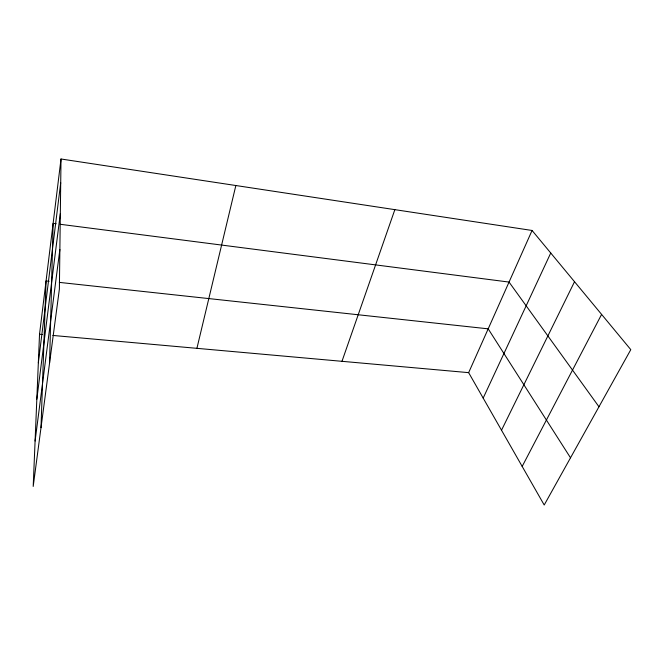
<?xml version="1.0" encoding="UTF-8"?>
<svg xmlns="http://www.w3.org/2000/svg" width="664" height="664" viewBox="0 0 664 664"><rect width="100%" height="100%" fill="white"/><g stroke="black" fill="none" stroke-linecap="round" stroke-linejoin="round"><path stroke-width="1" d="M61.013 158.995L59.378 289.106L33.2 486.455L39.525 334.249L61.013 158.995L532.071 230.466L630.8 349.646L544.206 505.005L468.651 372.645L532.071 230.466M49.584 362.959L53.12 223.37L56.183 223.768M40.994 427.666L46.057 280.955L49.119 281.287M38.346 362.727L60.715 182.758M36.827 399.197L60.324 213.576M35.092 441.02L59.876 249.448M196.917 348.334L235.853 185.522M341.977 361.316L394.856 209.65M483.176 398.093L550.746 253.009M501.511 430.214L574.526 281.719M522.178 466.418L601.601 314.404M39.525 334.249L42.596 334.531M52.838 335.444L468.651 372.645M59.337 282.391L488.189 328.838L570.517 457.803M60.266 224.291L509.047 282.076L598.961 406.758"/></g></svg>
